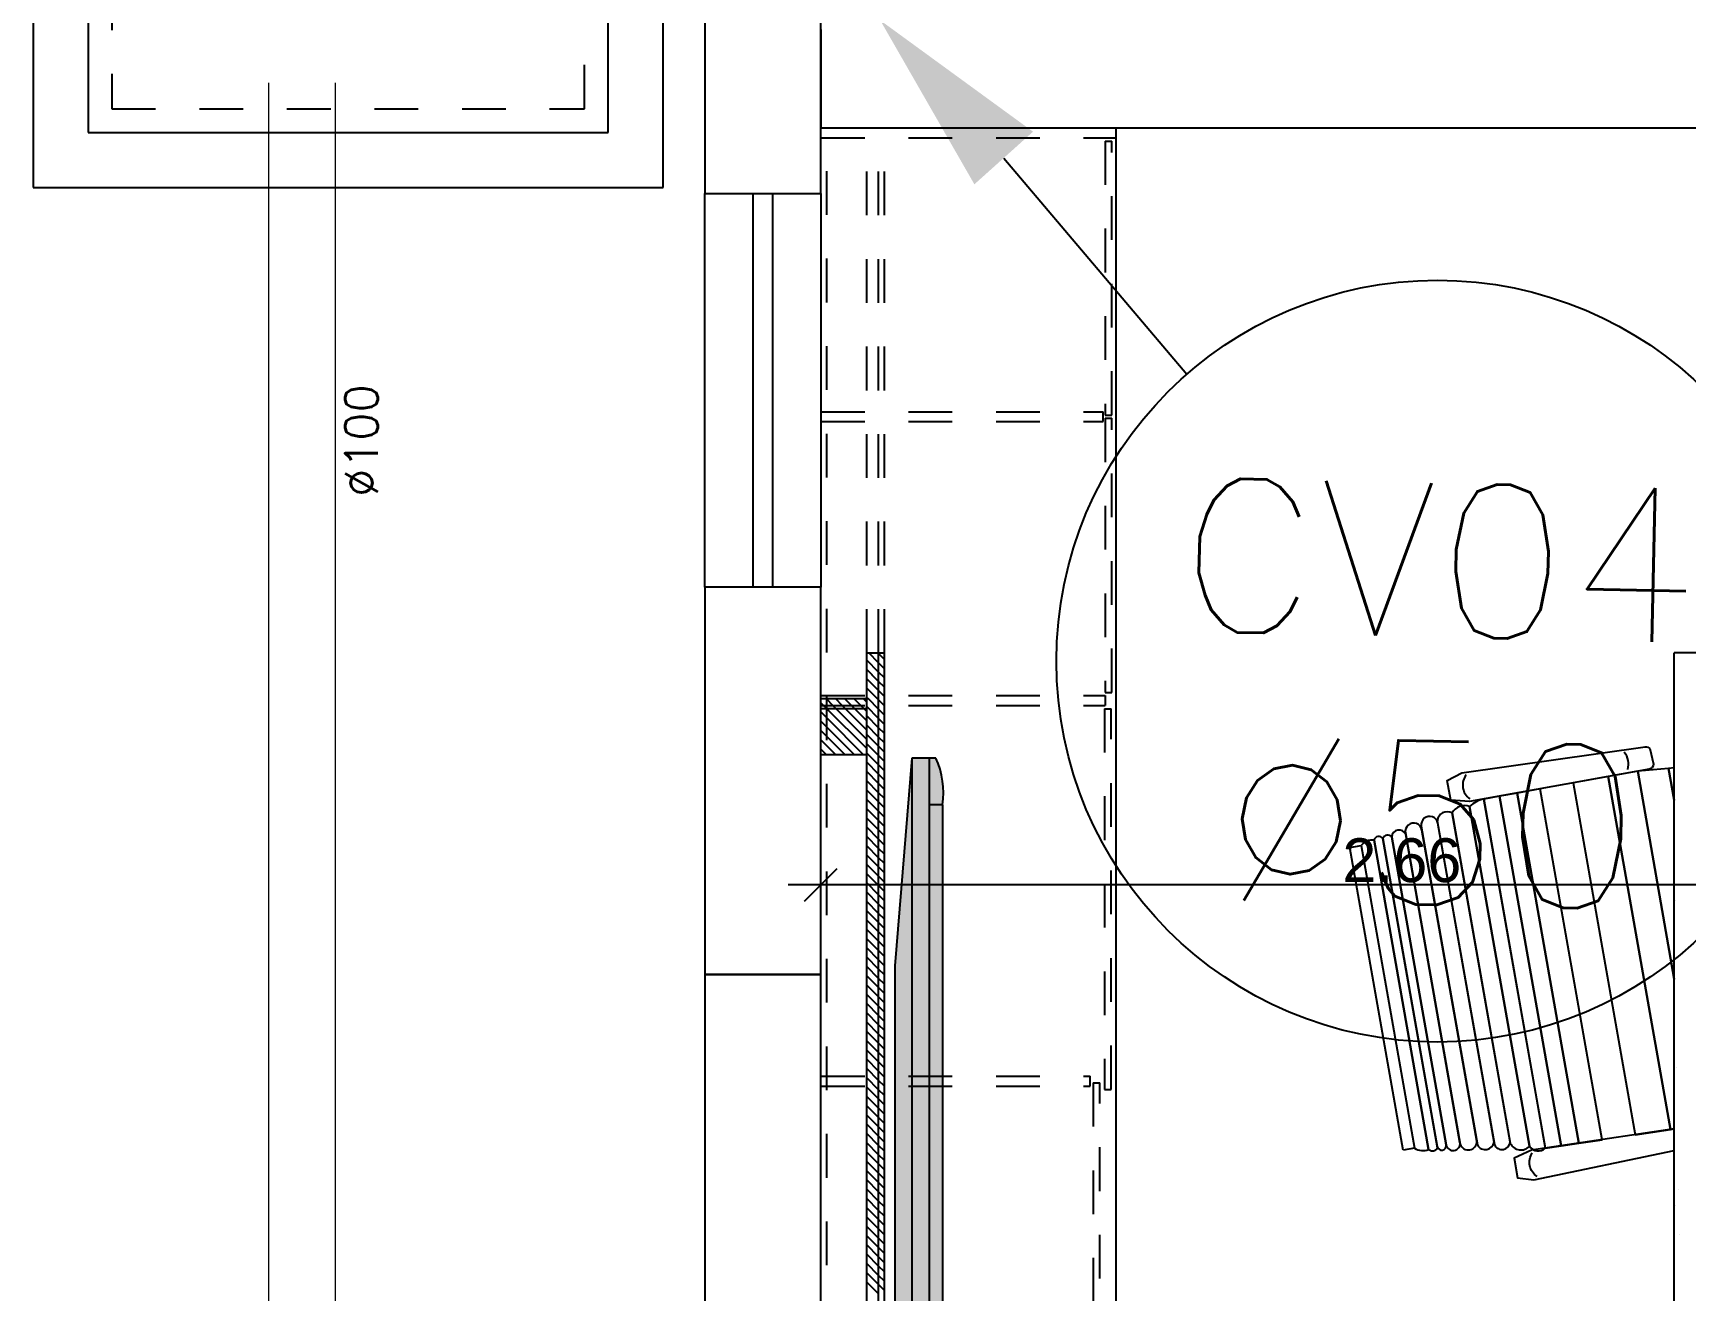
# Model space of a CAD drawing. Header units: millimetres. Extents: x 1573 to 2177, y 1587 to 1932.
# Drawn here: x 1894.143 to 1897.918, y 1900.9 to 1903.774 of the extents above; entities that cross this region are included whole.
import ezdxf
from ezdxf.enums import TextEntityAlignment as Align

# ---------------------------------------------------------------- set-up
doc = ezdxf.new("R2010")
doc.units = ezdxf.units.MM
doc.header["$LTSCALE"] = 0.03
doc.linetypes.add('HIDDEN', pattern=[9.525, 6.35, -3.175])
doc.linetypes.add('HIDDEN2', pattern=[0.1875, 0.125, -0.0625])
for name, color, linetype in [('-HIDRO', 8, 'Continuous'), ('A-PEN-C', 4, 'Continuous'), ('HIDROGRAFIA', 4, 'Continuous'), ('Texto-Tubos', 7, 'Continuous')]:
    doc.layers.add(name, color=color, linetype=linetype)
doc.layers.add('TigreCad', color=2, linetype='Continuous', lineweight=13)
doc.styles.add('R80', font='simplex.shx', dxfattribs={"height": 12})
doc.styles.add('ROMANS', font='romans.shx', dxfattribs={"height": 0.1})
doc.styles.get("Standard").update_dxf_attribs({"font": 'arial.ttf'})
doc.styles.add('TCTUBOS-TXT', font='txt.shx')

# ---------------------------------------------------------------- blocks, each defined once
blk = doc.blocks.new('TICK1')
for p, q in [((0, 1), (0, -1)), ((-1, 0), (1, 0)), ((0.5, 0.5), (-0.5, -0.5))]:
    blk.add_line(p, q)
blk = doc.blocks.new('inp_cx')
for p, q in [((40, 40), (-40, 40)), ((-40, 40), (-40, -40)), ((40, -40), (40, 40)), ((-40, -40), (40, -40))]:
    blk.add_line(p, q)
at = {"color": 1, "linetype": 'Continuous', "ltscale": 0.5}
for p, q in [((33, 33), (-33, 33)), ((-33, 33), (-33, -33)), ((33, -33), (33, 33)), ((-33, -33), (33, -33))]:
    blk.add_line(p, q, dxfattribs=at)
at = {"color": 1, "linetype": 'HIDDEN', "ltscale": 0.5}
for p, q in [((30, 30), (-30, 30)), ((-30, 30), (-30, -30)), ((30, -30), (30, 30)), ((-30, -30), (30, -30))]:
    blk.add_line(p, q, dxfattribs=at)
at = {"style": 'R80'}
blk.add_text('C.I.', height=20.592, dxfattribs=at).set_placement((-19.56, -7.5))

msp = doc.modelspace()

# ---------------------------------------------------------------- hatches: boundary and pattern name
at = {"layer": '-HIDRO'}
h = msp.add_hatch(color=256, dxfattribs=at)
h.paths.add_polyline_path([(1896.1111, 1900.6734), (1896.1111, 1901.6426), (1896.1503, 1902.1175), (1896.1503, 1900.1984)])
h.paths.add_polyline_path([(1896.1895, 1902.0103), (1896.1895, 1902.1175), (1896.2048, 1902.1175, -0.139997), (1896.2201, 1902.0103)])
h.paths.add_polyline_path([(1896.1895, 1900.3057), (1896.1895, 1902.0103), (1896.2201, 1902.0103), (1896.2201, 1900.3057)])
h.paths.add_polyline_path([(1896.2048, 1900.1984), (1896.1895, 1900.1984), (1896.1895, 1900.3057), (1896.2201, 1900.3057, -0.139997)])
h.paths.add_polyline_path([(1896.1503, 1900.1984), (1896.1503, 1902.1175), (1896.1895, 1902.1175), (1896.1895, 1900.1984)])

# ---------------------------------------------------------------- linework, layer by layer
for p, q in [((1895.6768, 1904.157), (1895.6768, 1903.4073)), ((1895.9422, 1903.4073), (1895.9422, 1904.157)), ((1895.9422, 1903.7822), (1895.9422, 1903.5572)), ((1895.9422, 1903.5572), (1898.4164, 1903.5572)), ((1896.617, 1899.3586), (1896.617, 1903.5572)), ((1895.6768, 1902.5076), (1895.6768, 1903.4073)), ((1895.6768, 1903.4073), (1895.9422, 1903.4073)), ((1895.787, 1903.4073), (1895.787, 1902.5076)), ((1895.832, 1903.4073), (1895.832, 1902.5076)), ((1895.9422, 1903.4073), (1895.9422, 1902.5076)), ((1895.9422, 1902.5076), (1895.6768, 1902.5076)), ((1895.6768, 1902.5076), (1895.6768, 1901.6228)), ((1895.9422, 1901.6228), (1895.9422, 1902.5076)), ((1896.0471, 1902.3576), (1896.0876, 1902.3576)), ((1896.0471, 1898.7587), (1896.0471, 1902.3576)), ((1896.0741, 1902.314), (1896.0471, 1902.3409)), ((1896.0741, 1902.3352), (1896.0517, 1902.3576)), ((1896.0741, 1902.3564), (1896.0729, 1902.3576)), ((1896.0741, 1898.7587), (1896.0741, 1902.3576)), ((1896.0876, 1902.3429), (1896.0741, 1902.3564)), ((1896.0876, 1898.7587), (1896.0876, 1902.3576)), ((1897.8916, 1899.3586), (1897.8916, 1902.3576)), ((1898.5663, 1902.3576), (1897.8916, 1902.3576)), ((1896.0741, 1902.2927), (1896.0471, 1902.3197)), ((1896.0741, 1902.2927), (1896.0589, 1902.308)), ((1896.0876, 1902.3217), (1896.0741, 1902.3352)), ((1896.0741, 1902.314), (1896.0741, 1902.314)), ((1896.0876, 1902.3005), (1896.0741, 1902.314)), ((1896.0542, 1902.2914), (1896.0471, 1902.2985)), ((1896.0741, 1902.2715), (1896.0471, 1902.2985)), ((1896.0718, 1902.2526), (1896.0471, 1902.2773)), ((1896.0876, 1902.2792), (1896.0741, 1902.2927)), ((1896.0876, 1902.258), (1896.0741, 1902.2715)), ((1896.0471, 1902.2526), (1895.9422, 1902.2526)), ((1896.0471, 1902.2301), (1895.9422, 1902.2301)), ((1896.0506, 1902.2526), (1896.0471, 1902.2561)), ((1896.0741, 1902.2079), (1896.0471, 1902.2349)), ((1896.0741, 1902.2291), (1896.0506, 1902.2526)), ((1896.0741, 1902.2503), (1896.0718, 1902.2526)), ((1896.0876, 1902.2368), (1896.0741, 1902.2503)), ((1896.0876, 1902.2156), (1896.0741, 1902.2291)), ((1896.0741, 1902.1867), (1896.0471, 1902.2137)), ((1896.0741, 1902.1655), (1896.0471, 1902.1925)), ((1896.0876, 1902.1944), (1896.0741, 1902.2079)), ((1896.0741, 1902.1443), (1896.0471, 1902.1713)), ((1896.0876, 1902.1732), (1896.0741, 1902.1867)), ((1896.0876, 1902.152), (1896.0741, 1902.1655)), ((1896.0471, 1902.1252), (1895.9422, 1902.1252)), ((1896.0741, 1902.1231), (1896.0471, 1902.1501)), ((1896.0741, 1902.1019), (1896.0471, 1902.1289)), ((1896.0876, 1902.1308), (1896.0741, 1902.1443)), ((1896.0876, 1902.1096), (1896.0741, 1902.1231)), ((1896.1503, 1902.1175), (1896.1111, 1901.6426)), ((1896.1895, 1902.1175), (1896.1503, 1902.1175)), ((1896.1503, 1902.1175), (1896.1503, 1900.1984)), ((1896.2048, 1902.1175), (1896.1895, 1902.1175)), ((1896.1895, 1902.1175), (1896.1895, 1900.1984)), ((1896.0741, 1902.0807), (1896.0471, 1902.1077)), ((1896.0741, 1902.0595), (1896.0471, 1902.0865)), ((1896.0876, 1902.0884), (1896.0741, 1902.1019)), ((1896.0876, 1902.0672), (1896.0741, 1902.0807)), ((1897.8083, 1902.0874), (1897.7409, 1902.0753)), ((1897.8787, 1902.0938), (1897.8083, 1902.0874)), ((1897.8083, 1902.0874), (1897.8916, 1901.6122)), ((1897.8916, 1901.6122), (1897.8083, 1902.0874)), ((1897.8916, 1902.0955), (1897.8787, 1902.0938)), ((1897.8916, 1902.0211), (1897.8787, 1902.0938)), ((1897.8787, 1902.0938), (1897.8916, 1902.0211)), ((1896.0741, 1902.0383), (1896.0471, 1902.0653)), ((1896.0741, 1902.0171), (1896.0471, 1902.0441)), ((1896.0876, 1902.046), (1896.0741, 1902.0595)), ((1896.0876, 1902.0248), (1896.0741, 1902.0383)), ((1897.5852, 1902.0472), (1897.5324, 1902.0376)), ((1897.7265, 1901.2454), (1897.5852, 1902.0472)), ((1897.7409, 1902.0753), (1897.6608, 1902.0608)), ((1897.6608, 1902.0608), (1897.8026, 1901.2568)), ((1897.7409, 1902.0753), (1897.8831, 1901.2688)), ((1897.8831, 1901.2688), (1897.7409, 1902.0753)), ((1896.0741, 1901.9959), (1896.0471, 1902.0228)), ((1896.0741, 1901.9746), (1896.0471, 1902.0016)), ((1896.0876, 1902.0036), (1896.0741, 1902.0171)), ((1896.2201, 1902.0103), (1896.1895, 1902.0103)), ((1896.2201, 1902.0103), (1896.2201, 1900.3057)), ((1897.424, 1902.0067), (1897.5608, 1901.2306)), ((1897.5608, 1901.2306), (1897.424, 1902.0067)), ((1897.492, 1902.0304), (1897.4563, 1902.0239)), ((1897.4563, 1902.0239), (1897.597, 1901.2259)), ((1897.5973, 1901.226), (1897.4563, 1902.0239)), ((1897.5324, 1902.0376), (1897.492, 1902.0304)), ((1897.492, 1902.0304), (1897.6329, 1901.2313)), ((1897.6329, 1901.2313), (1897.492, 1902.0304)), ((1897.5324, 1902.0376), (1897.6735, 1901.2374)), ((1897.6735, 1901.2374), (1897.5324, 1902.0376)), ((1896.0741, 1901.9534), (1896.0471, 1901.9804)), ((1896.0876, 1901.9824), (1896.0741, 1901.9959)), ((1896.0876, 1901.9612), (1896.0741, 1901.9746)), ((1897.3503, 1901.9744), (1897.4808, 1901.2342)), ((1897.4798, 1901.2401), (1897.3513, 1901.9685)), ((1897.384, 1901.992), (1897.517, 1901.2374)), ((1897.5165, 1901.2405), (1897.384, 1901.992)), ((1896.0741, 1901.9322), (1896.0471, 1901.9592)), ((1896.0741, 1901.911), (1896.0471, 1901.938)), ((1896.0876, 1901.9399), (1896.0741, 1901.9534)), ((1896.0876, 1901.9187), (1896.0741, 1901.9322)), ((1897.3305, 1901.223), (1897.2059, 1901.9298)), ((1897.2059, 1901.9298), (1897.3305, 1901.223)), ((1897.3305, 1901.223), (1897.2059, 1901.9298)), ((1897.2259, 1901.9333), (1897.3499, 1901.2302)), ((1897.3506, 1901.2266), (1897.2259, 1901.9333)), ((1897.2465, 1901.937), (1897.3705, 1901.2339)), ((1897.3705, 1901.2339), (1897.2465, 1901.937)), ((1897.2774, 1901.9463), (1897.4027, 1901.2356)), ((1897.402, 1901.2394), (1897.278, 1901.9425)), ((1897.3136, 1901.9619), (1897.4421, 1901.2334)), ((1897.4405, 1901.2423), (1897.3152, 1901.953)), ((1896.0741, 1901.8898), (1896.0471, 1901.9168)), ((1896.0741, 1901.8686), (1896.0471, 1901.8956)), ((1896.0876, 1901.8975), (1896.0741, 1901.911)), ((1896.0876, 1901.8763), (1896.0741, 1901.8898)), ((1897.1502, 1901.9128), (1897.1762, 1901.9174)), ((1897.2721, 1901.2215), (1897.1502, 1901.9128)), ((1897.1762, 1901.9174), (1897.2981, 1901.2261)), ((1897.1762, 1901.9174), (1897.2981, 1901.2261)), ((1897.1762, 1901.9174), (1897.2981, 1901.2261)), ((1896.0741, 1901.8474), (1896.0471, 1901.8744)), ((1896.0741, 1901.8262), (1896.0471, 1901.8532)), ((1896.0876, 1901.8551), (1896.0741, 1901.8686)), ((1896.0741, 1901.805), (1896.0471, 1901.832)), ((1896.0876, 1901.8339), (1896.0741, 1901.8474)), ((1896.0876, 1901.8127), (1896.0741, 1901.8262)), ((1896.0741, 1901.7838), (1896.0471, 1901.8108)), ((1896.0741, 1901.7626), (1896.0471, 1901.7896)), ((1896.0876, 1901.7915), (1896.0741, 1901.805)), ((1896.0876, 1901.7703), (1896.0741, 1901.7838)), ((1897.8951, 1901.7919), (1897.8951, 1901.7919)), ((1896.0741, 1901.7414), (1896.0471, 1901.7684)), ((1896.0741, 1901.7202), (1896.0471, 1901.7472)), ((1896.0876, 1901.7491), (1896.0741, 1901.7626)), ((1896.0876, 1901.7279), (1896.0741, 1901.7414)), ((1896.0741, 1901.699), (1896.0471, 1901.726)), ((1896.0741, 1901.6778), (1896.0471, 1901.7047)), ((1896.0876, 1901.7067), (1896.0741, 1901.7202)), ((1896.0876, 1901.6855), (1896.0741, 1901.699)), ((1896.0741, 1901.6565), (1896.0471, 1901.6835)), ((1896.0741, 1901.6353), (1896.0471, 1901.6623)), ((1896.0876, 1901.6643), (1896.0741, 1901.6778)), ((1896.0741, 1901.6141), (1896.0471, 1901.6411)), ((1896.0876, 1901.6431), (1896.0741, 1901.6565)), ((1896.0876, 1901.6218), (1896.0741, 1901.6353)), ((1896.1111, 1901.6426), (1896.1111, 1900.6734)), ((1895.9422, 1901.6228), (1895.6768, 1901.6228)), ((1895.6768, 1901.6228), (1895.6768, 1900.1428)), ((1895.6768, 1901.6228), (1895.9422, 1901.6228)), ((1895.9422, 1900.1428), (1895.9422, 1901.6228)), ((1896.0741, 1901.5929), (1896.0471, 1901.6199)), ((1896.0741, 1901.5717), (1896.0471, 1901.5987)), ((1896.0876, 1901.6006), (1896.0741, 1901.6141)), ((1896.0876, 1901.5794), (1896.0741, 1901.5929)), ((1896.0741, 1901.5505), (1896.0471, 1901.5775)), ((1896.0741, 1901.5293), (1896.0471, 1901.5563)), ((1896.0876, 1901.5582), (1896.0741, 1901.5717)), ((1896.0876, 1901.537), (1896.0741, 1901.5505)), ((1896.0741, 1901.5081), (1896.0471, 1901.5351)), ((1896.0741, 1901.4869), (1896.0471, 1901.5139)), ((1896.0876, 1901.5158), (1896.0741, 1901.5293)), ((1896.0741, 1901.4657), (1896.0471, 1901.4927)), ((1896.0876, 1901.4946), (1896.0741, 1901.5081)), ((1896.0876, 1901.4734), (1896.0741, 1901.4869)), ((1896.0741, 1901.4445), (1896.0471, 1901.4715)), ((1896.0741, 1901.4233), (1896.0471, 1901.4503)), ((1896.0876, 1901.4522), (1896.0741, 1901.4657)), ((1896.0876, 1901.431), (1896.0741, 1901.4445)), ((1896.0741, 1901.4021), (1896.0471, 1901.4291)), ((1896.0741, 1901.3809), (1896.0471, 1901.4079)), ((1896.0876, 1901.4098), (1896.0741, 1901.4233)), ((1896.0876, 1901.3886), (1896.0741, 1901.4021)), ((1897.8975, 1901.4106), (1897.8975, 1901.4106)), ((1896.0741, 1901.3597), (1896.0471, 1901.3867)), ((1896.0597, 1901.3529), (1896.0471, 1901.3654)), ((1896.0876, 1901.3674), (1896.0741, 1901.3809)), ((1896.0876, 1901.3462), (1896.0741, 1901.3597)), ((1896.0741, 1901.3172), (1896.0471, 1901.3442)), ((1896.0741, 1901.296), (1896.0471, 1901.323)), ((1896.0741, 1901.3385), (1896.0597, 1901.3529)), ((1896.0876, 1901.325), (1896.0741, 1901.3385)), ((1896.0741, 1901.2748), (1896.0471, 1901.3018)), ((1896.0876, 1901.3037), (1896.0741, 1901.3172)), ((1896.0876, 1901.2825), (1896.0741, 1901.296)), ((1896.0741, 1901.2536), (1896.0471, 1901.2806)), ((1896.0741, 1901.2324), (1896.0471, 1901.2594)), ((1896.0876, 1901.2613), (1896.0741, 1901.2748)), ((1896.0876, 1901.2401), (1896.0741, 1901.2536)), ((1897.6735, 1901.2374), (1897.7265, 1901.2454)), ((1897.8026, 1901.2568), (1897.8831, 1901.2688)), ((1897.8831, 1901.2688), (1897.8916, 1901.2701)), ((1896.0741, 1901.2112), (1896.0471, 1901.2382)), ((1896.0741, 1901.19), (1896.0471, 1901.217)), ((1896.0876, 1901.2189), (1896.0741, 1901.2324)), ((1896.0876, 1901.1977), (1896.0741, 1901.2112)), ((1897.2981, 1901.2261), (1897.2721, 1901.2215)), ((1897.597, 1901.2259), (1897.6329, 1901.2313)), ((1897.6329, 1901.2313), (1897.6735, 1901.2374)), ((1896.0741, 1901.1688), (1896.0471, 1901.1958)), ((1896.0741, 1901.1476), (1896.0471, 1901.1746)), ((1896.0876, 1901.1765), (1896.0741, 1901.19)), ((1896.0741, 1901.1264), (1896.0471, 1901.1534)), ((1896.0741, 1901.1052), (1896.0471, 1901.1322)), ((1896.0876, 1901.1553), (1896.0741, 1901.1688)), ((1896.0876, 1901.1341), (1896.0741, 1901.1476)), ((1896.0741, 1901.084), (1896.0471, 1901.111)), ((1896.0876, 1901.1129), (1896.0741, 1901.1264)), ((1896.0876, 1901.0917), (1896.0741, 1901.1052)), ((1897.8942, 1901.0945), (1897.8942, 1901.0945)), ((1897.9005, 1901.1312), (1897.9005, 1901.1312)), ((1896.0741, 1901.0628), (1896.0471, 1901.0898)), ((1896.0741, 1901.0416), (1896.0471, 1901.0686)), ((1896.0876, 1901.0705), (1896.0741, 1901.084)), ((1896.0876, 1901.0493), (1896.0741, 1901.0628)), ((1896.0741, 1901.0204), (1896.0471, 1901.0473)), ((1896.0741, 1900.9991), (1896.0471, 1901.0261)), ((1896.0876, 1901.0281), (1896.0741, 1901.0416)), ((1896.0876, 1901.0069), (1896.0741, 1901.0204)), ((1897.904, 1901.0285), (1897.904, 1901.0285)), ((1896.0741, 1900.9779), (1896.0471, 1901.0049)), ((1896.0741, 1900.9567), (1896.0471, 1900.9837)), ((1896.0876, 1900.9857), (1896.0741, 1900.9991)), ((1896.0741, 1900.9355), (1896.0471, 1900.9625)), ((1896.0876, 1900.9644), (1896.0741, 1900.9779)), ((1896.0876, 1900.9432), (1896.0741, 1900.9567)), ((1896.0741, 1900.9143), (1896.0471, 1900.9413)), ((1896.0741, 1900.8931), (1896.0471, 1900.9201)), ((1896.0876, 1900.922), (1896.0741, 1900.9355)), ((1896.0876, 1900.9008), (1896.0741, 1900.9143))]:
    msp.add_line(p, q, dxfattribs=at)
at = {"layer": '-HIDRO', "linetype": 'HIDDEN2', "ltscale": 10}
for p, q in [((1896.0471, 1902.3576), (1896.0471, 1903.5572)), ((1896.0741, 1902.3576), (1896.0741, 1903.5572)), ((1896.0876, 1902.3576), (1896.0876, 1903.5572)), ((1895.9422, 1903.5347), (1896.617, 1903.5347)), ((1895.9557, 1899.3586), (1895.9557, 1903.5347)), ((1896.5918, 1903.5272), (1896.5918, 1902.9012)), ((1896.6068, 1902.9012), (1896.6068, 1903.5272)), ((1895.9422, 1902.9087), (1896.587, 1902.9087)), ((1896.587, 1902.8862), (1896.587, 1902.9087)), ((1895.9422, 1902.8862), (1896.587, 1902.8862)), ((1896.5918, 1902.9012), (1896.6068, 1902.9012)), ((1896.5918, 1902.9012), (1896.6068, 1902.9012)), ((1896.5918, 1902.8937), (1896.5918, 1902.2676)), ((1896.5918, 1902.8937), (1896.6068, 1902.8937)), ((1896.6068, 1902.2676), (1896.6068, 1902.8937)), ((1896.5918, 1902.2676), (1896.6068, 1902.2676)), ((1895.9422, 1902.2601), (1896.5918, 1902.2601)), ((1895.9422, 1902.2601), (1896.5918, 1902.2601)), ((1895.9422, 1902.2376), (1896.5918, 1902.2376)), ((1896.5901, 1902.2301), (1896.6051, 1902.2301)), ((1896.5901, 1902.2301), (1896.5901, 1901.3604)), ((1896.5918, 1902.2601), (1896.5918, 1902.2511)), ((1896.5918, 1902.2601), (1896.5918, 1902.2376)), ((1896.6051, 1901.3604), (1896.6051, 1902.2301)), ((1895.9422, 1901.3904), (1896.557, 1901.3904)), ((1895.9422, 1901.3679), (1896.557, 1901.3679)), ((1896.557, 1901.3679), (1896.557, 1901.3904)), ((1896.5645, 1901.3754), (1896.5645, 1900.5282)), ((1896.5645, 1901.3754), (1896.5795, 1901.3754)), ((1896.5795, 1900.5282), (1896.5795, 1901.3754)), ((1896.5901, 1901.3604), (1896.6051, 1901.3604))]:
    msp.add_line(p, q, dxfattribs=at)
at = {"layer": '-HIDRO', "linetype": 'HIDDEN', "ltscale": 5}
msp.add_line((1896.5918, 1903.5272), (1896.6068, 1903.5272), dxfattribs=at)
at = {"layer": '-HIDRO', "ltscale": 0.02}
for p, q in [((1895.9485, 1902.2376), (1895.9422, 1902.244)), ((1895.9557, 1902.2305), (1895.9485, 1902.2376)), ((1895.9557, 1902.2517), (1895.9547, 1902.2526)), ((1895.9697, 1902.2376), (1895.9557, 1902.2517)), ((1895.956, 1902.2301), (1895.9557, 1902.2305)), ((1896.0471, 1902.139), (1895.956, 1902.2301)), ((1895.9772, 1902.2301), (1895.9697, 1902.2376)), ((1895.9909, 1902.2376), (1895.976, 1902.2526)), ((1896.0471, 1902.1602), (1895.9772, 1902.2301)), ((1895.9984, 1902.2301), (1895.9909, 1902.2376)), ((1896.0122, 1902.2376), (1895.9972, 1902.2526)), ((1896.0471, 1902.1814), (1895.9984, 1902.2301)), ((1896.0196, 1902.2301), (1896.0122, 1902.2376)), ((1896.0334, 1902.2376), (1896.0184, 1902.2526)), ((1896.0471, 1902.2027), (1896.0196, 1902.2301)), ((1896.0409, 1902.2301), (1896.0334, 1902.2376)), ((1896.0471, 1902.2451), (1896.0396, 1902.2526)), ((1896.0471, 1902.2239), (1896.0409, 1902.2301)), ((1895.9557, 1902.2093), (1895.9422, 1902.2228)), ((1895.9557, 1902.1881), (1895.9422, 1902.2016)), ((1896.0398, 1902.1252), (1895.9557, 1902.2093)), ((1895.9557, 1902.1669), (1895.9422, 1902.1804)), ((1895.9557, 1902.1457), (1895.9422, 1902.1592)), ((1896.0186, 1902.1252), (1895.9557, 1902.1881)), ((1895.9974, 1902.1252), (1895.9557, 1902.1669)), ((1895.955, 1902.1252), (1895.9422, 1902.138)), ((1895.9762, 1902.1252), (1895.9557, 1902.1457))]:
    msp.add_line(p, q, dxfattribs=at)
at = {"layer": '-HIDRO', "linetype": 'HIDDEN', "ltscale": 100}
msp.add_line((1895.9422, 1901.6258), (1895.9422, 1901.8369), dxfattribs=at)
at = {"layer": '-HIDRO', "ltscale": 100}
msp.add_line((1898.5214, 1901.8279), (1896.0172, 1901.8279), dxfattribs=at)
at = {"layer": '-HIDRO'}
msp.add_lwpolyline([(1897.3808, 1902.0216), (1897.3729, 1902.0665), (1897.406, 1902.0835), (1897.8254, 1902.1434, -0.205362), (1897.8358, 1902.1394), (1897.8442, 1902.1035, -0.331039), (1897.8342, 1902.0921), (1897.4241, 1902.0181)], format="xyb", close=True, dxfattribs=at)
for points in [[(1897.7774, 1902.1316, -0.2105), (1897.7848, 1902.0911, 0.207409)], [(1897.4161, 1902.0792, 0.419252), (1897.4242, 1902.0242, -0.402201)], [(1897.5785, 1901.1611, -0.419252), (1897.5672, 1901.2155, 0.402201)]]:
    msp.add_lwpolyline(points, format="xyb", dxfattribs=at)
msp.add_lwpolyline([(1897.8916, 1901.2701), (1897.5651, 1901.2212), (1897.5256, 1901.2031), (1897.5335, 1901.1581), (1897.5705, 1901.1536), (1897.8916, 1901.221)], dxfattribs=at)
for centre, radius, start, end in [((1896.0247, 1902.0371), 0.1973, 352.1878, 24.0655), ((1897.4124, 1901.9764), 0.0324, 69.1582, 151.2932), ((1897.4732, 1901.9532), 0.0727, 103.4659, 132.6133), ((1897.2963, 1901.9497), 0.0192, 10, 190), ((1897.3325, 1901.9652), 0.0191, 10, 190), ((1897.373, 1901.972), 0.0228, 61.1954, 174.0184), ((1897.2015, 1901.8987), 0.0314, 81.9604, 143.4591), ((1897.2015, 1901.8987), 0.0314, 81.9604, 143.4591), ((1897.2167, 1901.9271), 0.0112, 34.139, 165.861), ((1897.2371, 1901.9299), 0.0117, 36.9826, 163.0174), ((1897.2628, 1901.9369), 0.0163, 20.1541, 179.8459), ((1897.3173, 1901.2562), 0.0357, 237.6235, 291.6796), ((1897.3173, 1901.2562), 0.0357, 237.6235, 291.6796), ((1897.3391, 1901.233), 0.0132, 229.2386, 330.7614), ((1897.3602, 1901.232), 0.0104, 190, 10), ((1897.3862, 1901.2366), 0.016, 190, 10), ((1897.4211, 1901.2415), 0.0194, 197.7987, 2.2013), ((1897.4598, 1901.2431), 0.0202, 208.746, 351.254), ((1897.4979, 1901.2414), 0.0185, 202.6717, 357.3283), ((1897.5412, 1901.2487), 0.0267, 205.1255, 317.329), ((1897.581, 1901.2438), 0.0242, 213.1015, 312.385)]:
    msp.add_arc(centre, radius, start, end, dxfattribs=at)
at = {"layer": 'A-PEN-C'}
msp.add_line((1896.3598, 1903.4885), (1896.7784, 1902.9948), dxfattribs=at)
msp.add_circle((1897.3504, 1902.3389), 0.8703, dxfattribs=at)
msp.add_solid([(1896.0778, 1903.8031), (1896.4268, 1903.5486), (1896.2928, 1903.4284)], dxfattribs=at)
at = {"layer": 'TigreCad', "ltscale": 100}
for p, q in [((1894.6805, 1903.66), (1894.6805, 1892.4598)), ((1894.8329, 1903.66), (1894.8329, 1892.4598))]:
    msp.add_line(p, q, dxfattribs=at)

# ---------------------------------------------------------------- block references
at = {"layer": '-HIDRO', "ltscale": 100, "xscale": 0.07497632977430863, "yscale": 0.07497632977430863, "zscale": 0.07497632977430863, "rotation": 180}
msp.add_blockref('TICK1', (1895.9422, 1901.8279), dxfattribs=at)
at = {"layer": 'HIDROGRAFIA', "xscale": 0.01799593755393922, "yscale": 0.01799593755339364, "zscale": 0.0179959375535464}
msp.add_blockref('inp_cx', (1894.8624, 1904.141), dxfattribs=at)

# ---------------------------------------------------------------- texts
at = {"layer": '-HIDRO', "ltscale": 100, "insert": (1897.2693, 1901.8834), "char_height": 0.09997, "attachment_point": 5}
msp.add_mtext('\\A1;2.66', dxfattribs=at)
at = {"layer": 'A-PEN-C', "style": 'ROMANS'}
for s, height, p in [('CV04', 0.35092, (1897.3516, 1902.3944)), ('%%C50', 0.37394, (1897.3331, 1901.7823))]:
    msp.add_text(s, height=height, rotation=358.7108, dxfattribs=at).set_placement(p, align=Align.CENTER)
at = {"layer": 'Texto-Tubos', "ltscale": 100, "style": 'TCTUBOS-TXT'}
msp.add_text('%%C100', height=0.07498, rotation=90, dxfattribs=at).set_placement((1894.9302, 1902.8428), align=Align.CENTER)

doc.saveas('drawing.dxf')
